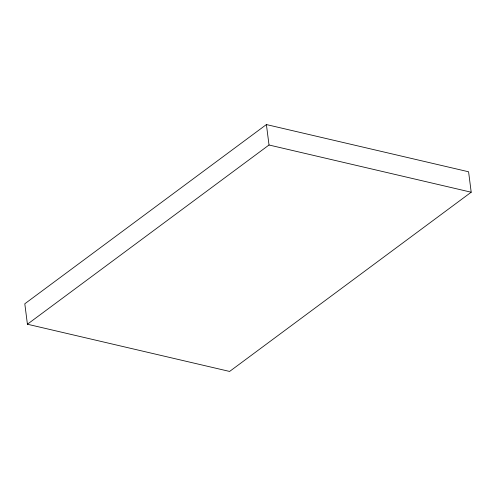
<?xml version="1.0" encoding="UTF-8"?>
<svg xmlns="http://www.w3.org/2000/svg" width="496" height="496" viewBox="0 0 496 496"><rect width="100%" height="100%" fill="white"/><g stroke="black" fill="none" stroke-linecap="round" stroke-linejoin="round"><path stroke-width="0.74" d="M266.395 124.558L24.8 303.781L27.416 324.223L229.605 371.442L471.2 192.219L468.584 171.777L266.395 124.558L269.018 144.999L27.416 324.223M269.018 144.999L471.2 192.219"/></g></svg>
